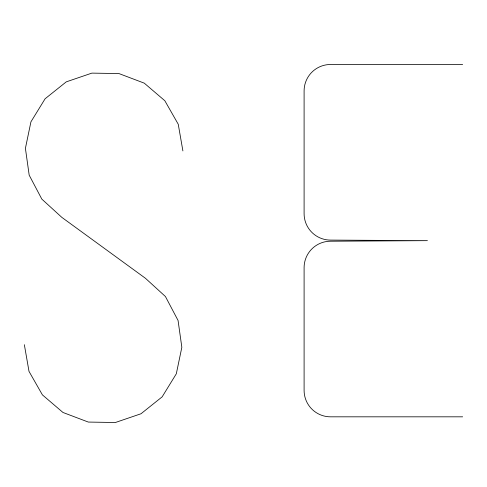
<?xml version="1.0" encoding="UTF-8"?>
<svg xmlns="http://www.w3.org/2000/svg" width="487" height="487" viewBox="0 0 487 487"><rect width="100%" height="100%" fill="white"/><g stroke="black" fill="none" stroke-linecap="round" stroke-linejoin="round"><path stroke-width="0.73" d="M462.65 64.491L330.527 64.491A26.426 26.426 0 0 0 304.101 90.917L304.101 213.665A26.426 26.426 0 0 0 330.527 240.091L427.416 240.657L330.527 241.217A26.426 26.426 0 0 0 304.101 267.643L304.101 390.397A26.426 26.426 0 0 0 330.527 416.823L462.65 416.823M182.899 150.921L178.248 124.252L164.837 100.736L144.255 83.143L118.938 73.561L91.866 73.117L66.25 81.865L45.102 98.77L30.931 121.841L25.409 148.34L29.183 175.15L41.815 199.098L61.806 217.348L145.443 278.278L165.434 296.528L178.065 320.476L181.84 347.286L176.318 373.785L162.147 396.856L140.999 413.761L115.376 422.509L88.311 422.065L62.987 412.483L42.412 394.89L29.001 371.374L24.35 344.705"/></g></svg>
